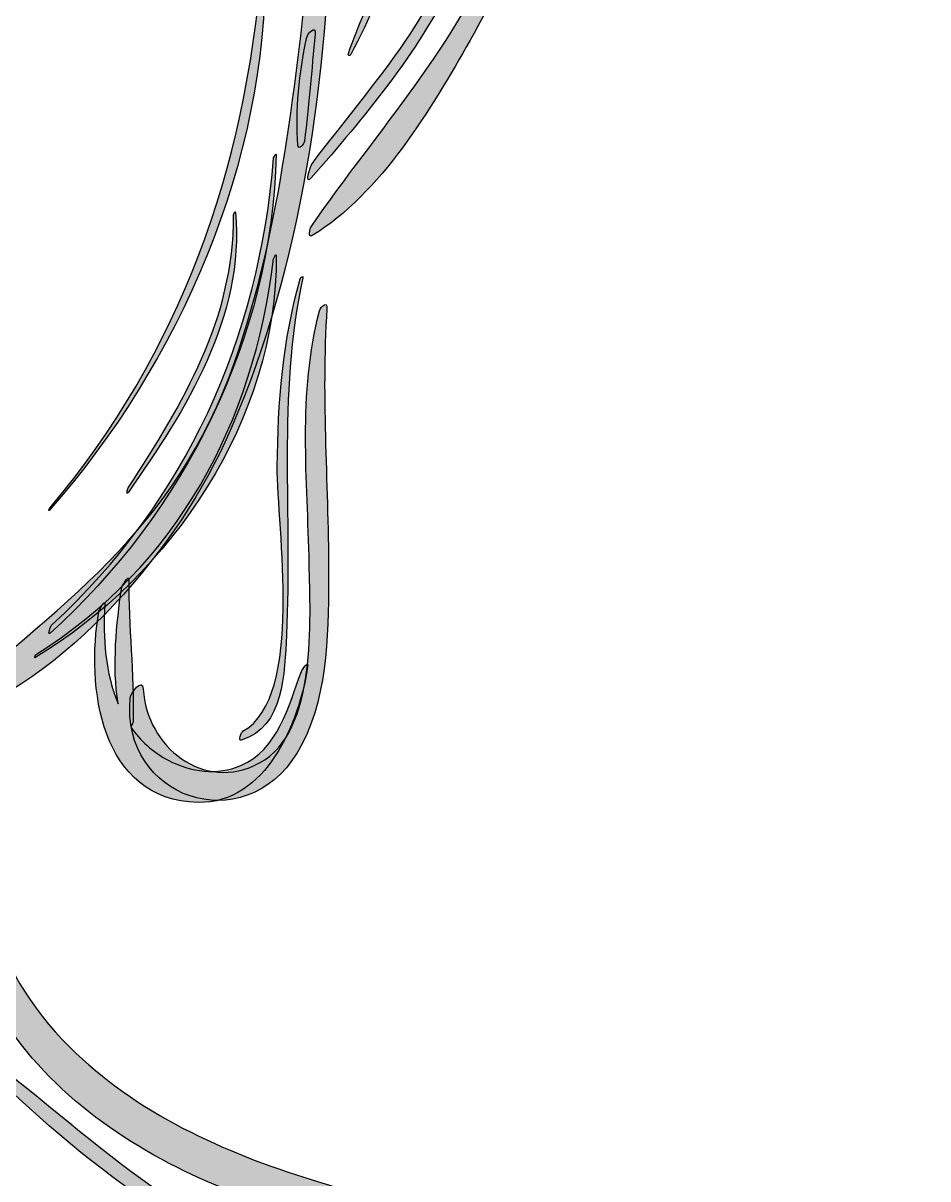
# Model space of a CAD drawing. Extents: x -236 to 261, y -182 to 182.
# Drawn here: x 71.56 to 77.42, y 68.83 to 76.32 of the extents above; entities that cross this region are included whole.
import ezdxf

# ---------------------------------------------------------------- set-up
doc = ezdxf.new("R2010")
doc.units = 0
doc.header["$MEASUREMENT"] = 0
doc.layers.add('CALQUE_PAR_D_FAUT', color=7, linetype='CONTINUOUS')

msp = doc.modelspace()

# ---------------------------------------------------------------- hatches: boundary and pattern name
at = {"layer": 'CALQUE_PAR_D_FAUT'}
h = msp.add_hatch(color=250, dxfattribs=at)
edge = h.paths.add_edge_path()
edge.add_spline(control_points=[(74.5394, 78.4053), (74.0969, 78.254), (73.7609, 77.7549), (73.6052, 77.3391), (73.5937, 77.3082), (73.613, 77.2716), (73.6357, 77.314), (73.8204, 77.6594), (74.1096, 78.0931), (74.5078, 78.2108), (74.6991, 78.2673), (74.8428, 78.1805), (74.9164, 78.0227), (74.5136, 78.4086), (73.701, 76.9679), (73.6271, 76.6798), (73.6178, 76.6444), (73.645, 76.6277), (73.6641, 76.6633), (73.8051, 76.9243), (73.9261, 77.1846), (74.1114, 77.4197), (74.2995, 77.6582), (74.5691, 78.0151), (74.9069, 77.8722), (74.9254, 77.8646), (74.9429, 77.8829), (74.9535, 77.9064), (74.9584, 77.8849), (74.9634, 77.8636), (74.966, 77.8407), (74.9769, 77.7482), (74.9107, 77.6052), (74.8846, 77.5127), (74.8251, 77.3033), (74.7522, 77.0978), (74.6682, 76.8972), (74.3628, 76.1688), (73.867, 75.6366), (73.4255, 75.0006), (73.4183, 74.9904), (73.4038, 74.9253), (73.4338, 74.9436), (73.8774, 75.2141), (74.2058, 75.7679), (74.456, 76.2103), (74.7285, 76.6928), (74.9656, 77.2322), (75.0747, 77.7782), (75.1515, 78.162), (75.0174, 78.5687), (74.5394, 78.4053)], knot_values=[0, 0, 0, 0, 0.058824, 0.058824, 0.058824, 0.117647, 0.117647, 0.117647, 0.176471, 0.176471, 0.176471, 0.235294, 0.235294, 0.235294, 0.294118, 0.294118, 0.294118, 0.352941, 0.352941, 0.352941, 0.411765, 0.411765, 0.411765, 0.470588, 0.470588, 0.470588, 0.529412, 0.529412, 0.529412, 0.588235, 0.588235, 0.588235, 0.647059, 0.647059, 0.647059, 0.705882, 0.705882, 0.705882, 0.764706, 0.764706, 0.764706, 0.823529, 0.823529, 0.823529, 0.882353, 0.882353, 0.882353, 0.941176, 0.941176, 0.941176, 1, 1, 1, 1], degree=3, periodic=1)
h = msp.add_hatch(color=250, dxfattribs=at)
edge = h.paths.add_edge_path()
edge.add_spline(control_points=[(74.7526, 77.769), (74.4907, 77.7512), (74.2944, 77.3582), (74.1727, 77.161), (73.9723, 76.8369), (73.7948, 76.4833), (73.6675, 76.1239), (73.662, 76.1091), (73.6753, 76.1029), (73.6829, 76.1171), (73.8029, 76.3426), (73.8969, 76.5809), (74.0145, 76.8078), (74.1739, 77.115), (74.4009, 77.6003), (74.7431, 77.7263), (74.7534, 77.7302), (74.7705, 77.7701), (74.7526, 77.769)], knot_values=[0, 0, 0, 0, 0.166667, 0.166667, 0.166667, 0.333333, 0.333333, 0.333333, 0.5, 0.5, 0.5, 0.666667, 0.666667, 0.666667, 0.833333, 0.833333, 0.833333, 1, 1, 1, 1], degree=3, periodic=1)
h = msp.add_hatch(color=250, dxfattribs=at)
edge = h.paths.add_edge_path()
edge.add_spline(control_points=[(74.5563, 77.6532), (74.5486, 77.6753), (74.5068, 77.5881), (74.5056, 77.5782), (74.4439, 77.0682), (74.3356, 76.6408), (74.0404, 76.2084), (73.8515, 75.9319), (73.6339, 75.6764), (73.4322, 75.4094), (73.4177, 75.3905), (73.3831, 75.2657), (73.4273, 75.3167), (73.7693, 75.711), (74.119, 76.1247), (74.3467, 76.5982), (74.4876, 76.8908), (74.6682, 77.3293), (74.5563, 77.6532)], knot_values=[0, 0, 0, 0, 0.166667, 0.166667, 0.166667, 0.333333, 0.333333, 0.333333, 0.5, 0.5, 0.5, 0.666667, 0.666667, 0.666667, 0.833333, 0.833333, 0.833333, 1, 1, 1, 1], degree=3, periodic=1)
h = msp.add_hatch(color=250, dxfattribs=at)
edge = h.paths.add_edge_path()
edge.add_spline(control_points=[(73.4315, 76.8586), (73.323, 75.9453), (73.2372, 75.0025), (72.9318, 74.1281), (72.5437, 73.0178), (71.7942, 72.5458), (70.9691, 71.8188), (70.9636, 71.814), (70.9403, 71.7647), (70.9538, 71.768), (71.7611, 71.9705), (72.5288, 72.8657), (72.8671, 73.6032), (73.3371, 74.6287), (73.528, 75.8977), (73.5503, 77.0158), (73.5517, 77.0857), (73.436, 76.8968), (73.4315, 76.8586)], knot_values=[0, 0, 0, 0, 0.166667, 0.166667, 0.166667, 0.333333, 0.333333, 0.333333, 0.5, 0.5, 0.5, 0.666667, 0.666667, 0.666667, 0.833333, 0.833333, 0.833333, 1, 1, 1, 1], degree=3, periodic=1)
h = msp.add_hatch(color=250, dxfattribs=at)
edge = h.paths.add_edge_path()
edge.add_spline(control_points=[(73.1066, 76.6842), (72.9981, 75.3728), (72.5867, 74.191), (71.7307, 73.1746), (71.7285, 73.1722), (71.7239, 73.1565), (71.7291, 73.1625), (72.5725, 74.1203), (73.1434, 75.4206), (73.1275, 76.7117), (73.1273, 76.7244), (73.1072, 76.6908), (73.1066, 76.6842)], knot_values=[0, 0, 0, 0, 0.25, 0.25, 0.25, 0.5, 0.5, 0.5, 0.75, 0.75, 0.75, 1, 1, 1, 1], degree=3, periodic=1)
h = msp.add_hatch(color=250, dxfattribs=at)
edge = h.paths.add_edge_path()
edge.add_spline(control_points=[(73.3954, 76.2212), (73.3493, 75.9996), (73.3232, 75.7544), (73.3409, 75.5281), (73.3439, 75.4886), (73.3813, 75.5398), (73.3831, 75.5562), (73.4102, 75.786), (73.4305, 76.0184), (73.452, 76.249), (73.4581, 76.3134), (73.4018, 76.2524), (73.3954, 76.2212)], knot_values=[0, 0, 0, 0, 0.25, 0.25, 0.25, 0.5, 0.5, 0.5, 0.75, 0.75, 0.75, 1, 1, 1, 1], degree=3, periodic=1)
h = msp.add_hatch(color=250, dxfattribs=at)
edge = h.paths.add_edge_path()
edge.add_spline(control_points=[(73.1833, 75.4473), (73.0897, 74.2764), (72.6169, 73.2216), (71.7468, 72.4214), (71.7355, 72.411), (71.719, 72.3515), (71.7321, 72.3634), (72.606, 73.1499), (73.1727, 74.2847), (73.1996, 75.469), (73.1999, 75.4781), (73.1837, 75.4532), (73.1833, 75.4473)], knot_values=[0, 0, 0, 0, 0.25, 0.25, 0.25, 0.5, 0.5, 0.5, 0.75, 0.75, 0.75, 1, 1, 1, 1], degree=3, periodic=1)
h = msp.add_hatch(color=250, dxfattribs=at)
edge = h.paths.add_edge_path()
edge.add_spline(control_points=[(72.936, 75.0955), (72.9354, 75.1029), (72.9235, 75.0826), (72.9235, 75.0774), (72.9263, 74.395), (72.5966, 73.8606), (72.2411, 73.3077), (72.2351, 73.2982), (72.2254, 73.2566), (72.2425, 73.2811), (72.6155, 73.8136), (72.9969, 74.4187), (72.936, 75.0955)], knot_values=[0, 0, 0, 0, 0.25, 0.25, 0.25, 0.5, 0.5, 0.5, 0.75, 0.75, 0.75, 1, 1, 1, 1], degree=3, periodic=1)
h = msp.add_hatch(color=250, dxfattribs=at)
edge = h.paths.add_edge_path()
edge.add_spline(control_points=[(73.1828, 74.7932), (73.053, 73.7296), (72.5624, 72.806), (71.6413, 72.2261), (71.637, 72.2233), (71.6306, 72.2032), (71.6364, 72.2068), (72.5218, 72.7424), (73.2073, 73.754), (73.2003, 74.8164), (73.2003, 74.827), (73.1836, 74.7985), (73.1828, 74.7932)], knot_values=[0, 0, 0, 0, 0.25, 0.25, 0.25, 0.5, 0.5, 0.5, 0.75, 0.75, 0.75, 1, 1, 1, 1], degree=3, periodic=1)
h = msp.add_hatch(color=250, dxfattribs=at)
edge = h.paths.add_edge_path()
edge.add_spline(control_points=[(73.3729, 74.6691), (73.3769, 74.6868), (73.3588, 74.6735), (73.356, 74.664), (73.2424, 74.2674), (73.2099, 73.8591), (73.2069, 73.4477), (73.2041, 73.0524), (73.3843, 71.9542), (72.9863, 71.7328), (72.974, 71.7259), (72.9503, 71.6661), (72.973, 71.6729), (73.2525, 71.7545), (73.2537, 72.1136), (73.2659, 72.3533), (73.3059, 73.1308), (73.2039, 73.9004), (73.3729, 74.6691)], knot_values=[0, 0, 0, 0, 0.166667, 0.166667, 0.166667, 0.333333, 0.333333, 0.333333, 0.5, 0.5, 0.5, 0.666667, 0.666667, 0.666667, 0.833333, 0.833333, 0.833333, 1, 1, 1, 1], degree=3, periodic=1)
h = msp.add_hatch(color=250, dxfattribs=at)
edge = h.paths.add_edge_path()
edge.add_spline(control_points=[(73.5286, 74.4703), (73.5322, 74.5218), (73.4878, 74.4836), (73.4806, 74.4561), (73.3391, 73.9195), (73.4032, 73.3629), (73.4135, 72.8151), (73.4201, 72.4664), (73.4687, 71.7259), (73.0919, 71.5252), (72.7272, 71.3311), (72.3621, 71.6303), (72.338, 72.003), (72.333, 72.0806), (72.2574, 71.9808), (72.2542, 71.9474), (72.1909, 71.2947), (72.9898, 71.024), (73.3353, 71.5911), (73.5304, 71.9114), (73.5381, 72.3469), (73.5395, 72.7098), (73.5419, 73.301), (73.4888, 73.8783), (73.5286, 74.4703)], knot_values=[0, 0, 0, 0, 0.125, 0.125, 0.125, 0.25, 0.25, 0.25, 0.375, 0.375, 0.375, 0.5, 0.5, 0.5, 0.625, 0.625, 0.625, 0.75, 0.75, 0.75, 0.875, 0.875, 0.875, 1, 1, 1, 1], degree=3, periodic=1)
h = msp.add_hatch(color=250, dxfattribs=at)
edge = h.paths.add_edge_path()
edge.add_spline(control_points=[(73.363, 72.1178), (73.2796, 71.8944), (73.2123, 71.6116), (72.9708, 71.5083), (72.8178, 71.443), (72.6454, 71.4673), (72.5009, 71.5425), (72.3969, 71.5966), (72.3191, 71.6709), (72.2586, 71.7565), (72.2667, 71.7738), (72.273, 71.7909), (72.2733, 71.7955), (72.2791, 72.1019), (72.2425, 72.4106), (72.2449, 72.7184), (72.2451, 72.7478), (72.1985, 72.669), (72.1965, 72.6545), (72.1666, 72.4349), (72.1352, 72.151), (72.1752, 71.9092), (72.0928, 72.1059), (72.0761, 72.3372), (72.0898, 72.5505), (72.0924, 72.59), (72.0536, 72.5197), (72.051, 72.5055), (71.966, 72.0274), (72.0582, 71.2806), (72.6944, 71.2694), (73.1329, 71.2617), (73.3505, 71.7868), (73.4036, 72.1502), (73.4101, 72.1946), (73.3671, 72.128), (73.363, 72.1178)], knot_values=[0, 0, 0, 0, 0.083333, 0.083333, 0.083333, 0.166667, 0.166667, 0.166667, 0.25, 0.25, 0.25, 0.333333, 0.333333, 0.333333, 0.416667, 0.416667, 0.416667, 0.5, 0.5, 0.5, 0.583333, 0.583333, 0.583333, 0.666667, 0.666667, 0.666667, 0.75, 0.75, 0.75, 0.833333, 0.833333, 0.833333, 0.916667, 0.916667, 0.916667, 1, 1, 1, 1], degree=3, periodic=1)
h = msp.add_hatch(color=250, dxfattribs=at)
edge = h.paths.add_edge_path()
edge.add_spline(control_points=[(77.0744, 67.4023), (75.9995, 68.2607), (74.7071, 68.4293), (73.4322, 68.8234), (72.858, 69.0008), (72.2938, 69.2547), (71.8617, 69.6841), (71.3415, 70.2013), (71.2016, 70.8378), (71.2474, 71.554), (71.2536, 71.653), (71.1662, 71.5626), (71.1588, 71.5107), (71.0782, 70.9468), (71.1146, 70.3782), (71.4212, 69.8824), (71.7357, 69.3744), (72.2668, 69.0165), (72.8082, 68.7879), (73.5085, 68.4921), (74.2675, 68.3797), (74.9933, 68.1655), (75.7025, 67.9561), (76.3686, 67.6288), (77.0308, 67.3048), (77.0645, 67.2883), (77.1019, 67.3802), (77.0744, 67.4023)], knot_values=[0, 0, 0, 0, 0.111111, 0.111111, 0.111111, 0.222222, 0.222222, 0.222222, 0.333333, 0.333333, 0.333333, 0.444444, 0.444444, 0.444444, 0.555556, 0.555556, 0.555556, 0.666667, 0.666667, 0.666667, 0.777778, 0.777778, 0.777778, 0.888889, 0.888889, 0.888889, 1, 1, 1, 1], degree=3, periodic=1)
h = msp.add_hatch(color=250, dxfattribs=at)
edge = h.paths.add_edge_path()
edge.add_spline(control_points=[(75.8478, 67.5789), (75.1768, 68.0885), (74.1965, 68.0618), (73.4114, 68.2766), (72.4816, 68.531), (71.8722, 69.252), (71.1031, 69.7813), (71.1015, 69.7825), (71.0969, 69.7733), (71.0987, 69.7715), (71.7397, 69.126), (72.4866, 68.4563), (73.3725, 68.1894), (73.7629, 68.0718), (74.1694, 68.018), (74.5681, 67.9366), (75.015, 67.8454), (75.4043, 67.6977), (75.8191, 67.5144), (75.8327, 67.5084), (75.8608, 67.5691), (75.8478, 67.5789)], knot_values=[0, 0, 0, 0, 0.142857, 0.142857, 0.142857, 0.285714, 0.285714, 0.285714, 0.428571, 0.428571, 0.428571, 0.571429, 0.571429, 0.571429, 0.714286, 0.714286, 0.714286, 0.857143, 0.857143, 0.857143, 1, 1, 1, 1], degree=3, periodic=1)

# ---------------------------------------------------------------- linework, layer by layer
at = {"layer": 'CALQUE_PAR_D_FAUT', "color": 1}
msp.add_open_spline([(-230.5187, 181.5562), (-231.8457, 181.5553), (-233.1179, 181.0274), (-234.0556, 180.0885), (-234.9933, 179.1497), (-235.5196, 177.8831), (-235.5187, 176.5562), (-235.5187, 176.5562), (-235.5187, -8.4438), (-235.5187, -8.4438), (-235.5179, -9.7708), (-234.99, -11.043), (-234.0511, -11.9807), (-233.1123, -12.9184), (-231.8457, -13.4447), (-230.5187, -13.4438), (-230.5187, -13.4438), (115.1243, -13.4438), (115.1243, -13.4438), (116.4513, -13.443), (117.7235, -12.9151), (118.6612, -11.9762), (119.5989, -11.0373), (120.1252, -9.7708), (120.1243, -8.4438), (120.1243, -8.4438), (120.1243, 88.0484), (120.1243, 88.0484), (120.1243, 88.0484), (120.1243, 96.0484), (120.1243, 96.0484), (120.1243, 96.0484), (120.1243, 176.5562), (120.1243, 176.5562), (120.1235, 177.8831), (119.5956, 179.1553), (118.6567, 180.093), (117.7179, 181.0307), (116.4513, 181.557), (115.1243, 181.5562), (115.1243, 181.5562), (-230.5187, 181.5562), (-230.5187, 181.5562), (-230.5187, 181.5562), (-230.5187, 181.5562), (-230.5187, 181.5562)], degree=3, knots=[0, 0, 0, 0, 0.066667, 0.066667, 0.066667, 0.133333, 0.133333, 0.133333, 0.2, 0.2, 0.2, 0.266667, 0.266667, 0.266667, 0.333333, 0.333333, 0.333333, 0.4, 0.4, 0.4, 0.466667, 0.466667, 0.466667, 0.533333, 0.533333, 0.533333, 0.6, 0.6, 0.6, 0.666667, 0.666667, 0.666667, 0.733333, 0.733333, 0.733333, 0.8, 0.8, 0.8, 0.866667, 0.866667, 0.866667, 0.933333, 0.933333, 0.933333, 1, 1, 1, 1], dxfattribs=at)
at = {"layer": 'CALQUE_PAR_D_FAUT', "color": 250}
for points, knots in [([(74.5394, 78.4053), (74.0969, 78.254), (73.7609, 77.7549), (73.6052, 77.3391), (73.5937, 77.3082), (73.613, 77.2716), (73.6357, 77.314), (73.8204, 77.6594), (74.1096, 78.0931), (74.5078, 78.2108), (74.6991, 78.2673), (74.8428, 78.1805), (74.9164, 78.0227), (74.5136, 78.4086), (73.701, 76.9679), (73.6271, 76.6798), (73.6178, 76.6444), (73.645, 76.6277), (73.6641, 76.6633), (73.8051, 76.9243), (73.9261, 77.1846), (74.1114, 77.4197), (74.2995, 77.6582), (74.5691, 78.0151), (74.9069, 77.8722), (74.9254, 77.8646), (74.9429, 77.8829), (74.9535, 77.9064), (74.9584, 77.8849), (74.9634, 77.8636), (74.966, 77.8407), (74.9769, 77.7482), (74.9107, 77.6052), (74.8846, 77.5127), (74.8251, 77.3033), (74.7522, 77.0978), (74.6682, 76.8972), (74.3628, 76.1688), (73.867, 75.6366), (73.4255, 75.0006), (73.4183, 74.9904), (73.4038, 74.9253), (73.4338, 74.9436), (73.8774, 75.2141), (74.2058, 75.7679), (74.456, 76.2103), (74.7285, 76.6928), (74.9656, 77.2322), (75.0747, 77.7782), (75.1515, 78.162), (75.0174, 78.5687), (74.5394, 78.4053)], [0, 0, 0, 0, 0.058824, 0.058824, 0.058824, 0.117647, 0.117647, 0.117647, 0.176471, 0.176471, 0.176471, 0.235294, 0.235294, 0.235294, 0.294118, 0.294118, 0.294118, 0.352941, 0.352941, 0.352941, 0.411765, 0.411765, 0.411765, 0.470588, 0.470588, 0.470588, 0.529412, 0.529412, 0.529412, 0.588235, 0.588235, 0.588235, 0.647059, 0.647059, 0.647059, 0.705882, 0.705882, 0.705882, 0.764706, 0.764706, 0.764706, 0.823529, 0.823529, 0.823529, 0.882353, 0.882353, 0.882353, 0.941176, 0.941176, 0.941176, 1, 1, 1, 1]), ([(74.7526, 77.769), (74.4907, 77.7512), (74.2944, 77.3582), (74.1727, 77.161), (73.9723, 76.8369), (73.7948, 76.4833), (73.6675, 76.1239), (73.662, 76.1091), (73.6753, 76.1029), (73.6829, 76.1171), (73.8029, 76.3426), (73.8969, 76.5809), (74.0145, 76.8078), (74.1739, 77.115), (74.4009, 77.6003), (74.7431, 77.7263), (74.7534, 77.7302), (74.7705, 77.7701), (74.7526, 77.769)], [0, 0, 0, 0, 0.166667, 0.166667, 0.166667, 0.333333, 0.333333, 0.333333, 0.5, 0.5, 0.5, 0.666667, 0.666667, 0.666667, 0.833333, 0.833333, 0.833333, 1, 1, 1, 1]), ([(74.5563, 77.6532), (74.5486, 77.6753), (74.5068, 77.5881), (74.5056, 77.5782), (74.4439, 77.0682), (74.3356, 76.6408), (74.0404, 76.2084), (73.8515, 75.9319), (73.6339, 75.6764), (73.4322, 75.4094), (73.4177, 75.3905), (73.3831, 75.2657), (73.4273, 75.3167), (73.7693, 75.711), (74.119, 76.1247), (74.3467, 76.5982), (74.4876, 76.8908), (74.6682, 77.3293), (74.5563, 77.6532)], [0, 0, 0, 0, 0.166667, 0.166667, 0.166667, 0.333333, 0.333333, 0.333333, 0.5, 0.5, 0.5, 0.666667, 0.666667, 0.666667, 0.833333, 0.833333, 0.833333, 1, 1, 1, 1]), ([(73.4315, 76.8586), (73.323, 75.9453), (73.2372, 75.0025), (72.9318, 74.1281), (72.5437, 73.0178), (71.7942, 72.5458), (70.9691, 71.8188), (70.9636, 71.814), (70.9403, 71.7647), (70.9538, 71.768), (71.7611, 71.9705), (72.5288, 72.8657), (72.8671, 73.6032), (73.3371, 74.6287), (73.528, 75.8977), (73.5503, 77.0158), (73.5517, 77.0857), (73.436, 76.8968), (73.4315, 76.8586)], [0, 0, 0, 0, 0.166667, 0.166667, 0.166667, 0.333333, 0.333333, 0.333333, 0.5, 0.5, 0.5, 0.666667, 0.666667, 0.666667, 0.833333, 0.833333, 0.833333, 1, 1, 1, 1]), ([(73.1066, 76.6842), (72.9981, 75.3728), (72.5867, 74.191), (71.7307, 73.1746), (71.7285, 73.1722), (71.7239, 73.1565), (71.7291, 73.1625), (72.5725, 74.1203), (73.1434, 75.4206), (73.1275, 76.7117), (73.1273, 76.7244), (73.1072, 76.6908), (73.1066, 76.6842)], [0, 0, 0, 0, 0.25, 0.25, 0.25, 0.5, 0.5, 0.5, 0.75, 0.75, 0.75, 1, 1, 1, 1]), ([(73.3954, 76.2212), (73.3493, 75.9996), (73.3232, 75.7544), (73.3409, 75.5281), (73.3439, 75.4886), (73.3813, 75.5398), (73.3831, 75.5562), (73.4102, 75.786), (73.4305, 76.0184), (73.452, 76.249), (73.4581, 76.3134), (73.4018, 76.2524), (73.3954, 76.2212)], [0, 0, 0, 0, 0.25, 0.25, 0.25, 0.5, 0.5, 0.5, 0.75, 0.75, 0.75, 1, 1, 1, 1]), ([(73.1833, 75.4473), (73.0897, 74.2764), (72.6169, 73.2216), (71.7468, 72.4214), (71.7355, 72.411), (71.719, 72.3515), (71.7321, 72.3634), (72.606, 73.1499), (73.1727, 74.2847), (73.1996, 75.469), (73.1999, 75.4781), (73.1837, 75.4532), (73.1833, 75.4473)], [0, 0, 0, 0, 0.25, 0.25, 0.25, 0.5, 0.5, 0.5, 0.75, 0.75, 0.75, 1, 1, 1, 1]), ([(72.936, 75.0955), (72.9354, 75.1029), (72.9235, 75.0826), (72.9235, 75.0774), (72.9263, 74.395), (72.5966, 73.8606), (72.2411, 73.3077), (72.2351, 73.2982), (72.2254, 73.2566), (72.2425, 73.2811), (72.6155, 73.8136), (72.9969, 74.4187), (72.936, 75.0955)], [0, 0, 0, 0, 0.25, 0.25, 0.25, 0.5, 0.5, 0.5, 0.75, 0.75, 0.75, 1, 1, 1, 1]), ([(73.1828, 74.7932), (73.053, 73.7296), (72.5624, 72.806), (71.6413, 72.2261), (71.637, 72.2233), (71.6306, 72.2032), (71.6364, 72.2068), (72.5218, 72.7424), (73.2073, 73.754), (73.2003, 74.8164), (73.2003, 74.827), (73.1836, 74.7985), (73.1828, 74.7932)], [0, 0, 0, 0, 0.25, 0.25, 0.25, 0.5, 0.5, 0.5, 0.75, 0.75, 0.75, 1, 1, 1, 1]), ([(73.3729, 74.6691), (73.3769, 74.6868), (73.3588, 74.6735), (73.356, 74.664), (73.2424, 74.2674), (73.2099, 73.8591), (73.2069, 73.4477), (73.2041, 73.0524), (73.3843, 71.9542), (72.9863, 71.7328), (72.974, 71.7259), (72.9503, 71.6661), (72.973, 71.6729), (73.2525, 71.7545), (73.2537, 72.1136), (73.2659, 72.3533), (73.3059, 73.1308), (73.2039, 73.9004), (73.3729, 74.6691)], [0, 0, 0, 0, 0.166667, 0.166667, 0.166667, 0.333333, 0.333333, 0.333333, 0.5, 0.5, 0.5, 0.666667, 0.666667, 0.666667, 0.833333, 0.833333, 0.833333, 1, 1, 1, 1]), ([(73.5286, 74.4703), (73.5322, 74.5218), (73.4878, 74.4836), (73.4806, 74.4561), (73.3391, 73.9195), (73.4032, 73.3629), (73.4135, 72.8151), (73.4201, 72.4664), (73.4687, 71.7259), (73.0919, 71.5252), (72.7272, 71.3311), (72.3621, 71.6303), (72.338, 72.003), (72.333, 72.0806), (72.2574, 71.9808), (72.2542, 71.9474), (72.1909, 71.2947), (72.9898, 71.024), (73.3353, 71.5911), (73.5304, 71.9114), (73.5381, 72.3469), (73.5395, 72.7098), (73.5419, 73.301), (73.4888, 73.8783), (73.5286, 74.4703)], [0, 0, 0, 0, 0.125, 0.125, 0.125, 0.25, 0.25, 0.25, 0.375, 0.375, 0.375, 0.5, 0.5, 0.5, 0.625, 0.625, 0.625, 0.75, 0.75, 0.75, 0.875, 0.875, 0.875, 1, 1, 1, 1]), ([(73.363, 72.1178), (73.2796, 71.8944), (73.2123, 71.6116), (72.9708, 71.5083), (72.8178, 71.443), (72.6454, 71.4673), (72.5009, 71.5425), (72.3969, 71.5966), (72.3191, 71.6709), (72.2586, 71.7565), (72.2667, 71.7738), (72.273, 71.7909), (72.2733, 71.7955), (72.2791, 72.1019), (72.2425, 72.4106), (72.2449, 72.7184), (72.2451, 72.7478), (72.1985, 72.669), (72.1965, 72.6545), (72.1666, 72.4349), (72.1352, 72.151), (72.1752, 71.9092), (72.0928, 72.1059), (72.0761, 72.3372), (72.0898, 72.5505), (72.0924, 72.59), (72.0536, 72.5197), (72.051, 72.5055), (71.966, 72.0274), (72.0582, 71.2806), (72.6944, 71.2694), (73.1329, 71.2617), (73.3505, 71.7868), (73.4036, 72.1502), (73.4101, 72.1946), (73.3671, 72.128), (73.363, 72.1178)], [0, 0, 0, 0, 0.083333, 0.083333, 0.083333, 0.166667, 0.166667, 0.166667, 0.25, 0.25, 0.25, 0.333333, 0.333333, 0.333333, 0.416667, 0.416667, 0.416667, 0.5, 0.5, 0.5, 0.583333, 0.583333, 0.583333, 0.666667, 0.666667, 0.666667, 0.75, 0.75, 0.75, 0.833333, 0.833333, 0.833333, 0.916667, 0.916667, 0.916667, 1, 1, 1, 1]), ([(77.0744, 67.4023), (75.9995, 68.2607), (74.7071, 68.4293), (73.4322, 68.8234), (72.858, 69.0008), (72.2938, 69.2547), (71.8617, 69.6841), (71.3415, 70.2013), (71.2016, 70.8378), (71.2474, 71.554), (71.2536, 71.653), (71.1662, 71.5626), (71.1588, 71.5107), (71.0782, 70.9468), (71.1146, 70.3782), (71.4212, 69.8824), (71.7357, 69.3744), (72.2668, 69.0165), (72.8082, 68.7879), (73.5085, 68.4921), (74.2675, 68.3797), (74.9933, 68.1655), (75.7025, 67.9561), (76.3686, 67.6288), (77.0308, 67.3048), (77.0645, 67.2883), (77.1019, 67.3802), (77.0744, 67.4023)], [0, 0, 0, 0, 0.111111, 0.111111, 0.111111, 0.222222, 0.222222, 0.222222, 0.333333, 0.333333, 0.333333, 0.444444, 0.444444, 0.444444, 0.555556, 0.555556, 0.555556, 0.666667, 0.666667, 0.666667, 0.777778, 0.777778, 0.777778, 0.888889, 0.888889, 0.888889, 1, 1, 1, 1]), ([(75.8478, 67.5789), (75.1768, 68.0885), (74.1965, 68.0618), (73.4114, 68.2766), (72.4816, 68.531), (71.8722, 69.252), (71.1031, 69.7813), (71.1015, 69.7825), (71.0969, 69.7733), (71.0987, 69.7715), (71.7397, 69.126), (72.4866, 68.4563), (73.3725, 68.1894), (73.7629, 68.0718), (74.1694, 68.018), (74.5681, 67.9366), (75.015, 67.8454), (75.4043, 67.6977), (75.8191, 67.5144), (75.8327, 67.5084), (75.8608, 67.5691), (75.8478, 67.5789)], [0, 0, 0, 0, 0.142857, 0.142857, 0.142857, 0.285714, 0.285714, 0.285714, 0.428571, 0.428571, 0.428571, 0.571429, 0.571429, 0.571429, 0.714286, 0.714286, 0.714286, 0.857143, 0.857143, 0.857143, 1, 1, 1, 1])]:
    msp.add_open_spline(points, degree=3, knots=knots, dxfattribs=at)

doc.saveas('drawing.dxf')
